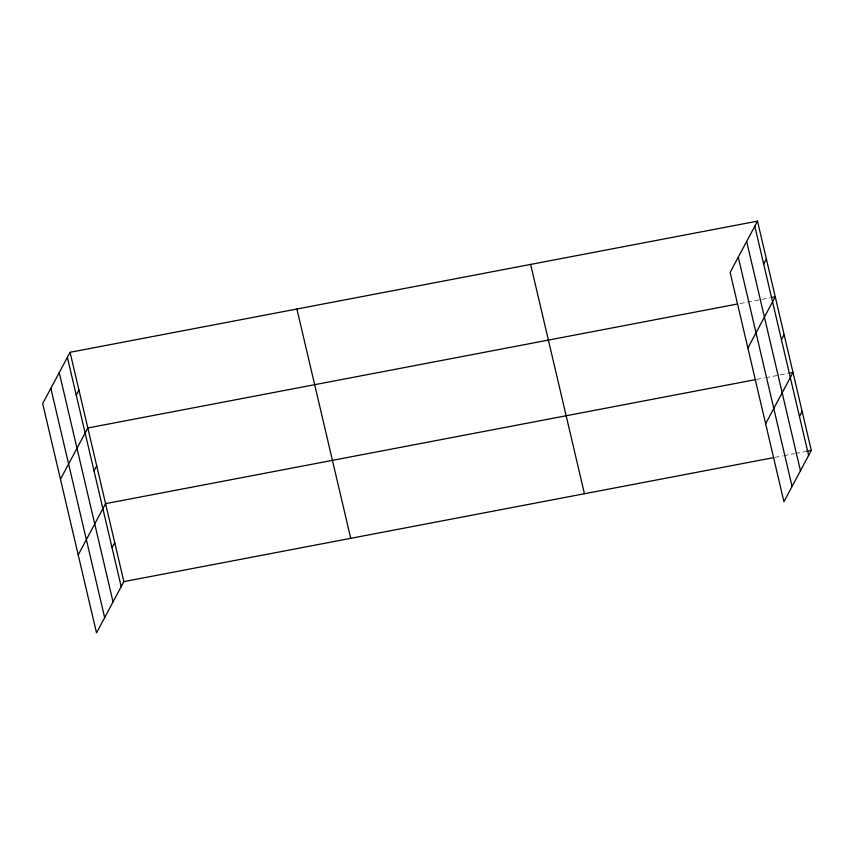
<?xml version="1.0" encoding="UTF-8"?>
<svg xmlns="http://www.w3.org/2000/svg" width="854" height="854" viewBox="0 0 854 854"><rect width="100%" height="100%" fill="white"/><g stroke="black" fill="none" stroke-linecap="round" stroke-linejoin="round"><path stroke-width="0.64" stroke-dasharray="4.27 3.2" d="M740.044 303.522L770.03 297.8M756.505 379.443L764.319 377.948M765.622 377.703L787.794 373.476M774.791 457.413L782.616 455.919M783.919 455.673L794.348 453.677M795.65 453.431L804.778 451.691"/><path stroke-width="1.28" d="M70.071 352.296L42.7 403.558L96.513 632.867L123.873 581.617L70.071 352.296L757.487 221.133L811.3 450.442L783.929 501.704L730.127 272.383L757.487 221.133M76.252 395.178L78.942 390.139M60.453 479.233L87.823 427.971L737.44 304.024M94.015 470.853L96.705 465.814M78.216 554.897L105.576 503.646L755.192 379.688M112.034 547.67L114.724 542.632M763.679 264.003L766.369 258.965M747.88 348.058L775.251 296.808L771.333 297.555M781.431 339.678L784.121 334.64M765.643 423.733L793.003 372.483L789.096 373.23M799.461 416.496L802.152 411.457M123.873 581.617L773.489 457.659M806.08 451.446L811.3 450.442M754.797 226.171L808.61 455.481M746.652 241.426L800.465 470.735M738.272 257.129L792.074 486.449M530.644 264.42L584.446 493.729M296.914 309.02L350.727 538.33M67.381 357.335L121.183 586.655M59.236 372.59L113.038 601.899M50.845 388.303L104.658 617.613"/></g></svg>
